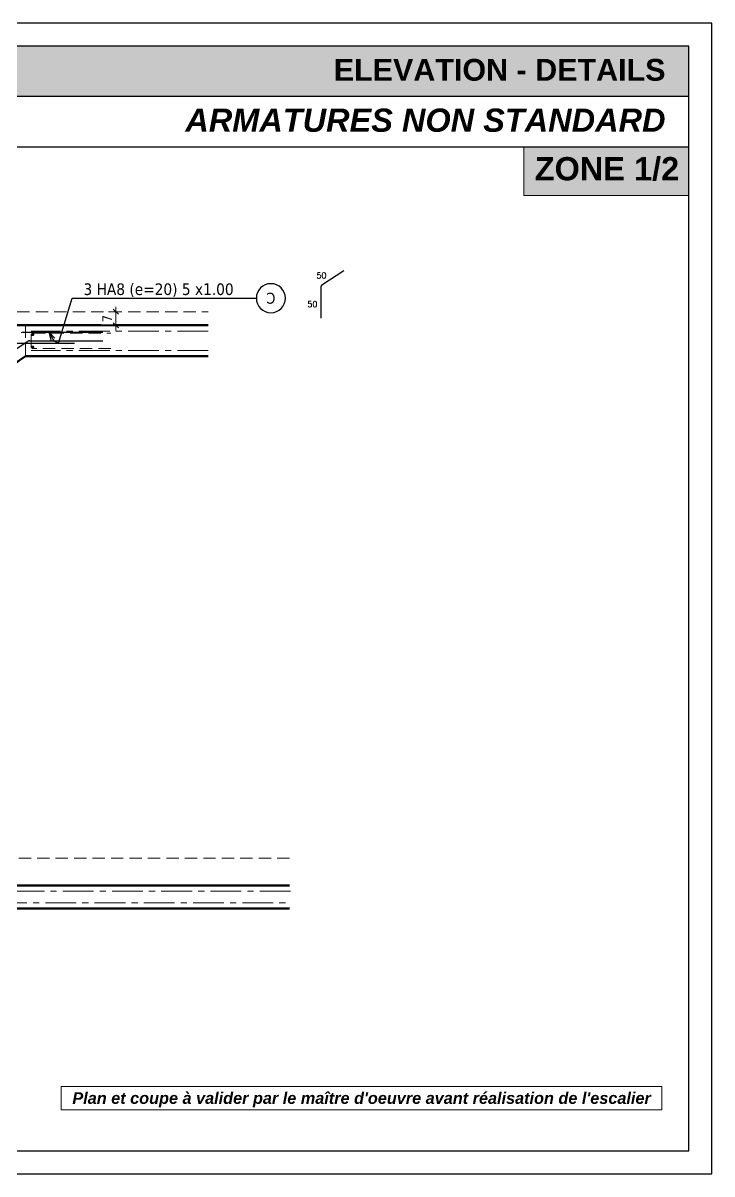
# Model space of a CAD drawing. Header units: millimetres. Extents: x 1206 to 5166, y 1455 to 2049.
# Drawn here: x 4811 to 5166, y 1455 to 2049 of the extents above; entities that cross this region are included whole.
import ezdxf
from ezdxf import colors
from ezdxf.entities.mleader import LeaderData, LeaderLine
from ezdxf.enums import TextEntityAlignment as Align
from ezdxf.math import Vec2, Vec3

# ---------------------------------------------------------------- set-up
doc = ezdxf.new("R2010")
doc.units = ezdxf.units.MM
doc.linetypes.add('AXES', pattern=[50.8, 31.75, -6.35, 6.35, -6.35])
doc.linetypes.add('CACHE', pattern=[9.525, 6.35, -3.175])
for name, color, linetype in [('ABAK_A-ANNOT', 7, 'Continuous'), ('ABAK_A-ANNOT FERRAILLAGES', 7, 'Continuous'), ('ABAK_BA-FERRAILLAGES', 1, 'Continuous')]:
    doc.layers.add(name, color=color, linetype=linetype)
for name, color, linetype, lineweight in [('ABAK_A-CARTOUCHE', 7, 'Continuous', 20), ('ABAK_A-COTA', 7, 'Continuous', 18), ('ABAK_A-HACHURES', 253, 'Continuous', 15), ('ABAK_BC-COFFRAGE-CA', 7, 'CACHE', 15), ('ABAK_BC-COFFRAGE-CO', 7, 'Continuous', 50), ('ABAK_BC-STR METAL', 20, 'Continuous', 20), ('ABAK_Hachures', 252, 'Continuous', 15)]:
    doc.layers.add(name, color=color, linetype=linetype, lineweight=lineweight)
doc.styles.add('A-TEXTE-COTA', font='ROMANS.SHX', dxfattribs={"width": 0.8})
doc.styles.add('ABAK_ANNO_BA', font='tahoma.ttf', dxfattribs={"height": 0.3})
doc.styles.add('ABAK_BA', font='tahoma.ttf')
doc.styles.get("Standard").update_dxf_attribs({"font": 'arial.ttf'})
doc.dimstyles.new('ABAK_BA', dxfattribs={"dimtxt": 0.25, "dimasz": 0.13, "dimexe": 0.15, "dimexo": 0.2, "dimgap": 0.1, "dimtad": 1, "dimdec": 1, "dimdsep": 46, "dimtxsty": 'ABAK_BA', "dimblk": 'OBLIQUE', "dimcen": 4, "dimclrd": 256, "dimclrt": 256, "dimazin": 2, "dimtfac": 1, "dimtdec": 1, "dimtix": 1, "dimtmove": 2, "dimatfit": 3, "dimldrblk": 'OBLIQUE', "dimfxl": 0.5, "dimfxlon": 1, "dimlwd": -1, "dimlwe": -1, "dimarcsym": 0})

# ---------------------------------------------------------------- blocks, each defined once
blk = doc.blocks.new('*U84')
at = {"layer": 'ABAK_A-ANNOT', "true_color": 0xffcc00, "transparency": 33554687}
h = blk.add_hatch(color=40, dxfattribs=at)
h.dxf.hatch_style = 1
h.paths.add_polyline_path([(76, -12), (76, -38), (828, -38), (828, -12)])
at = {"layer": 'ABAK_A-HACHURES', "true_color": 0xa9d08e, "transparency": 33554687}
h = blk.add_hatch(color=63, dxfattribs=at)
h.dxf.hatch_style = 1
h.paths.add_polyline_path([(828, -89), (828, -64), (743.02, -64), (743.02, -89)])
for p, q in [((828, -64), (728, -64)), ((743.02, -64), (743.02, -89)), ((743.02, -89), (828, -89))]:
    blk.add_line(p, q)
at = {"layer": 'ABAK_A-ANNOT'}
for p, q in [((828, -12), (12, -12)), ((828, -581.97), (828, -12)), ((828, -38), (76, -38)), ((828, -64), (76, -64)), ((12, -581.97), (828, -581.97))]:
    blk.add_line(p, q, dxfattribs=at)
blk.add_lwpolyline([(840, 0), (0, 0), (0, -593.97), (840, -593.97)], close=True, dxfattribs=at)
at = {"layer": 'ABAK_A-CARTOUCHE', "insert": (785.83, -75.36), "char_height": 12, "width": 83.7193, "attachment_point": 5, "style": 'ABAK_ANNO_BA'}
blk.add_mtext('{\\fArial|b1|i0|c0|p34;ZONE 1/2}', dxfattribs=at)
blk = doc.blocks.new('_Open30')
at = {"color": 0, "linetype": 'ByBlock', "lineweight": -2}
for p, q in [((-1, 0.27), (0, 0)), ((0, 0), (-1, -0.27)), ((0, 0), (-1, 0))]:
    blk.add_line(p, q, dxfattribs=at)
blk = doc.blocks.new('_TagCircle')
at = {"color": 0, "linetype": 'ByBlock', "lineweight": -2, "transparency": 16777216}
blk.add_circle((0, 0), 0.125, dxfattribs=at)
at = {"layer": 'ABAK_A-COTA', "color": 0, "transparency": 16777216, "style": 'ABAK_ANNO_BA'}
blk.add_attdef('NUMEROETIQUETTE', text='', height=0.09375, dxfattribs=at).set_placement((0, -0.046875), align=Align.CENTER)
blk = doc.blocks.new('_None')
blk = doc.blocks.new('_Oblique')
at = {"color": 0, "linetype": 'ByBlock', "lineweight": -2}
blk.add_line((-0.5, -0.5), (0.5, 0.5), dxfattribs=at)
blk = doc.blocks.new('*D157')
at = {"layer": 'ABAK_BC-STR METAL', "transparency": 16777216}
for p, q in [((4858.76, 1900.13), (4858.76, 1902.73)), ((4858.76, 1893.13), (4858.76, 1900.13)), ((4858.76, 1893.13), (4858.76, 1890.53))]:
    blk.add_line(p, q, dxfattribs=at)
at = {"layer": 'ABAK_BC-STR METAL', "color": 0, "transparency": 16777216}
for p, q in [((4854.98, 1900.13), (4861.76, 1900.13)), ((4854.98, 1893.13), (4861.76, 1893.13))]:
    blk.add_line(p, q, dxfattribs=at)
at = {"layer": 'ABAK_BC-STR METAL', "transparency": 16777216, "xscale": 2.6, "yscale": 2.6, "zscale": 2.6}
for p, rotation in [((4858.76, 1900.13), 270), ((4858.76, 1893.13), 90)]:
    blk.add_blockref('_Oblique', p, dxfattribs=dict(at, rotation=rotation))
at = {"layer": 'ABAK_BC-STR METAL', "transparency": 16777216, "insert": (4854.26, 1896.63), "char_height": 5, "attachment_point": 5, "rotation": 90, "style": 'ABAK_BA', "bg_fill": 3, "box_fill_scale": 1.1, "bg_fill_color": 256, "bg_fill_true_color": 13158600, "bg_fill_transparency": 0}
blk.add_mtext('7', dxfattribs=at)
at = {"layer": 'DEFPOINTS', "color": 0, "transparency": 16777216}
for p in [(4850.98, 1900.13), (4858.76, 1900.13), (4850.98, 1893.13)]:
    blk.add_point(p, dxfattribs=at)

msp = doc.modelspace()

# ---------------------------------------------------------------- hatches: boundary and pattern name
at = {"layer": 'ABAK_BC-COFFRAGE-CA'}
h = msp.add_hatch(color=256, dxfattribs=at)
h.dxf.hatch_style = 1
h.paths.add_polyline_path([(4816.42, 1888.41, 1), (4815.22, 1888.41, 1)])
h = msp.add_hatch(color=256, dxfattribs=at)
h.dxf.hatch_style = 1
h.paths.add_polyline_path([(4816.42, 1881.84, 1), (4815.22, 1881.84, 1)])
at = {"layer": 'ABAK_Hachures'}
h = msp.add_hatch(dxfattribs=at)
h.set_pattern_fill('ANSI31', color=256, angle=90)
h.set_pattern_definition([(135, (-24771.0232, 5206.304), (-2.24506403, -2.24506403), [])])
h.paths.add_polyline_path([(4577.42, 1699.13), (4557.42, 1699.13), (4557.42, 1604.13), (4577.42, 1604.13)])
h.paths.add_polyline_path([(5072.17, 1961.23), (5152.7, 1961.23), (5152.7, 1985.96), (5072.17, 1985.96)], flags=9)
h.paths.add_polyline_path([(4698.82, 1985.66), (4793.33, 1985.66), (4793.33, 2010.39), (4698.82, 2010.39)], flags=9)
h.paths.add_polyline_path([(4410.36, 1987.14), (4580.14, 1987.14), (4580.14, 2010.33), (4410.36, 2010.33)], flags=9)
h.paths.add_polyline_path([(4410.9, 2012.44), (4501.72, 2012.44), (4501.72, 2037.17), (4410.9, 2037.17)], flags=9)
h.paths.add_polyline_path([(4829.12, 1504.62), (4829.12, 1482.26), (5141.93, 1482.26), (5141.93, 1504.62)], flags=9)
h.paths.add_polyline_path([(4771.32, 1881.87), (4783.33, 1881.87), (4787.98, 1894.65), (4775.97, 1894.65)], flags=9)
h.paths.add_polyline_path([(4745.6, 1864.37), (4757.61, 1864.37), (4762.26, 1877.15), (4750.25, 1877.15)], flags=9)
h.paths.add_polyline_path([(4716.76, 1846.77), (4728.77, 1846.77), (4733.43, 1859.55), (4721.42, 1859.55)], flags=9)
h.paths.add_polyline_path([(4685.52, 1829.27), (4697.53, 1829.27), (4702.18, 1842.05), (4690.17, 1842.05)], flags=9)
h.paths.add_polyline_path([(4652.33, 1811.87), (4664.34, 1811.87), (4668.99, 1824.65), (4656.98, 1824.65)], flags=9)
h.paths.add_polyline_path([(4716.12, 1938.61), (4780.58, 1938.61), (4780.58, 1973.21), (4716.12, 1973.21)], flags=9)
h.paths.add_polyline_path([(4615.63, 1794.27), (4627.64, 1794.27), (4632.29, 1807.05), (4620.28, 1807.05)], flags=9)
h.paths.add_polyline_path([(4969.11, 2013.15), (5145.87, 2013.15), (5145.87, 2036.33), (4969.11, 2036.33)], flags=9)
h.paths.add_polyline_path([(4891.34, 1986.36), (5145.29, 1986.36), (5145.29, 2011.09), (4891.34, 2011.09)], flags=9)
h.paths.add_polyline_path([(4557.42, 1947.46), (4577.42, 1947.46), (4577.42, 1799.13), (4557.42, 1799.13)])

# ---------------------------------------------------------------- linework, layer by layer
at = {"layer": 'ABAK_A-ANNOT'}
for p, q in [((4965.08, 1913.95), (4976.31, 1921.37)), ((4964.63, 1896.75), (4964.63, 1913.11))]:
    msp.add_line(p, q, dxfattribs=at)
msp.add_arc((4965.63, 1913.11), 1, 123.43987, 180, dxfattribs=at)
at = {"layer": 'ABAK_BA-FERRAILLAGES'}
for p, q in [((4810.97, 1889.52), (4852.1, 1889.52)), ((4813.32, 1884.79), (4769.2, 1855.61)), ((4799.72, 1883.85), (4837.4, 1883.85)), ((4814.42, 1885.13), (4852.1, 1885.13))]:
    msp.add_line(p, q, dxfattribs=at)
for centre in [(4810.97, 1887.52), (4814.42, 1883.13)]:
    msp.add_arc(centre, 2, 90, 123.48578, dxfattribs=at)
at = {"layer": 'ABAK_BC-COFFRAGE-CA'}
for p, q in [((4788.89, 1900.13), (4906.38, 1900.13)), ((4812.1, 1877.13), (4812.1, 1893.13)), ((4948.35, 1618.13), (4577.42, 1618.13))]:
    msp.add_line(p, q, dxfattribs=at)
at = {"layer": 'ABAK_BC-COFFRAGE-CA', "linetype": 'AXES', "ltscale": 0.5}
for p, q in [((4906.38, 1890.13), (4815.1, 1890.13)), ((4906.38, 1880.13), (4815.1, 1880.13)), ((4948.88, 1601.13), (4507.25, 1601.13)), ((4568.42, 1595.13), (4948.82, 1595.13))]:
    msp.add_line(p, q, dxfattribs=at)
at = {"layer": 'ABAK_BC-COFFRAGE-CA'}
msp.add_lwpolyline([(4856.1, 1881.13), (4816.1, 1881.13, -0.414214), (4815.1, 1882.13), (4815.1, 1888.13, -0.414214), (4816.1, 1889.13), (4856.1, 1889.13)], format="xyb", dxfattribs=at)
for centre in [(4815.82, 1888.41), (4815.82, 1881.84)]:
    msp.add_circle(centre, 0.6, dxfattribs=at)
at = {"layer": 'ABAK_BC-COFFRAGE-CO'}
for p, q in [((4790.89, 1893.13), (4906.38, 1893.13)), ((4812.1, 1877.13), (4906.38, 1877.13)), ((4948.35, 1604.13), (4577.42, 1604.13)), ((4948.35, 1592.13), (4577.42, 1592.13))]:
    msp.add_line(p, q, dxfattribs=at)
msp.add_open_spline([(4577.42, 1761.44), (4600.94, 1763.63), (4620.16, 1769.59), (4641.52, 1779.52), (4641.52, 1779.52), (4641.52, 1779.52), (4641.52, 1779.52), (4652.99, 1784.86), (4664.58, 1790.24), (4678.54, 1797.17), (4680.95, 1798.38), (4685.75, 1800.83), (4688.13, 1802.06), (4695.27, 1805.79), (4699.99, 1808.3), (4707.59, 1812.41), (4710.48, 1813.98), (4716.25, 1817.13), (4719.14, 1818.72), (4727.78, 1823.51), (4733.54, 1826.74), (4742.94, 1832.11), (4746.6, 1834.23), (4753.93, 1838.53), (4757.59, 1840.72), (4764.6, 1845), (4767.96, 1847.09), (4772.96, 1850.3), (4774.61, 1851.37), (4777.9, 1853.53), (4779.53, 1854.62), (4784.39, 1857.89), (4787.6, 1860.08), (4793.69, 1864.3), (4796.59, 1866.31), (4799.46, 1868.32), (4799.46, 1868.32), (4799.46, 1868.32), (4799.47, 1868.32), (4803.68, 1871.25), (4807.89, 1874.19), (4812.1, 1877.13)], degree=3, knots=[-70.680561, -70.680561, -70.680561, -70.680561, -0.000529, -0.000529, -0.000529, 0, 0, 0, 37.931432, 37.931432, 45.852411, 45.852411, 53.773391, 53.773391, 69.615351, 69.615351, 79.410909, 79.410909, 89.206466, 89.206466, 108.797582, 108.797582, 121.322445, 121.322445, 133.847307, 133.847307, 145.387767, 145.387767, 151.11708, 151.11708, 156.846393, 156.846393, 168.305019, 168.305019, 178.827875, 178.827875, 178.827875, 178.828924, 178.828924, 178.828924, 194.223927, 194.223927, 194.223927, 194.223927], dxfattribs=at)

# ---------------------------------------------------------------- block references
at = {"layer": 'ABAK_Hachures'}
msp.add_blockref('*U84', (4326.27, 2049.14), dxfattribs=at)

# ---------------------------------------------------------------- texts
at = {"layer": 'ABAK_A-ANNOT', "style": 'A-TEXTE-COTA'}
for p in [(4962.26, 1917.37), (4957.56, 1902.56)]:
    msp.add_text('50', height=3, dxfattribs=at).set_placement(p)
at = {"layer": 'ABAK_A-CARTOUCHE', "insert": (4991.09, 2024.91), "char_height": 11.25, "width": 302.4189, "attachment_point": 5, "style": 'ABAK_ANNO_BA'}
msp.add_mtext('\\pxqr;{\\fArial|b1|i0|c0|p34;ELEVATION - DETAILS}', dxfattribs=at)
at = {"layer": 'ABAK_A-CARTOUCHE', "color": 1, "insert": (4991.09, 1998.91), "char_height": 12, "width": 302.4189, "attachment_point": 5, "style": 'ABAK_ANNO_BA'}
msp.add_mtext('\\pxqr;{\\fArial|b1|i1|c0|p34;ARMATURES NON STANDARD}', dxfattribs=at)
at = {"layer": 'ABAK_A-CARTOUCHE', "color": 1, "insert": (4985.53, 1493.44), "char_height": 6, "width": 303.8155, "attachment_point": 5, "style": 'ABAK_ANNO_BA', "bg_fill": 16, "box_fill_scale": 1.5, "bg_fill_color": 256, "bg_fill_transparency": 0}
msp.add_mtext("\\pxqc;{\\fArial|b1|i1|c0|p34;Plan et coupe à valider par le maître d'oeuvre avant réalisation de l'escalier}", dxfattribs=at)

# ---------------------------------------------------------------- leaders
at = {"layer": 'ABAK_A-ANNOT FERRAILLAGES'}
ml = msp.add_multileader_mtext('Standard', dxfattribs=at)
ml.set_content('3 HA8 (e=20) 5 x1.00', color=7, style='ABAK_BA')
ml.set_leader_properties(color=256, linetype='ByLayer', lineweight=-1)
ml.set_arrow_properties(name='OPEN30')
ml.build(insert=Vec2(0, 0))
ml.multileader.update_dxf_attribs({"text_left_attachment_type": 6, "text_right_attachment_type": 6, "dogleg_length": 0.2, "scale": 20})
ctx = ml.context
ctx.base_point, ctx.scale, ctx.char_height, ctx.landing_gap_size, ctx.plane_origin = Vec3(4840.28, 1907.12), 20, 6, 1.8, Vec3(4824.16, 1862.9)
ctx.left_attachment, ctx.right_attachment = 6, 6
notes = []
notes.append((ctx, [(0, (1, 1, 0), (4836.28, 1907.12), (1, 0), 4, [(2, [(4824.34, 1889.52), (4826.81, 1885.13), (4829.21, 1883.85)], 0, [])])]))
ctx.mtext.insert, ctx.mtext.flow_direction = Vec3(4842.08, 1914.78), 5
ml = msp.add_multileader_block('Standard', dxfattribs=at)
ml.set_content('_TagCircle', color=256, scale=-60)
ml.set_attribute('NUMEROETIQUETTE', 'C', width=0)
ml.set_leader_properties(color=256, linetype='ByLayer', lineweight=-1)
ml.set_arrow_properties(name='NONE')
ml.build(insert=Vec2(0, 0))
ml.multileader.update_dxf_attribs({"text_left_attachment_type": 6, "text_right_attachment_type": 6, "dogleg_length": 0.2, "scale": 20})
ctx = ml.context
ctx.base_point, ctx.scale, ctx.char_height, ctx.landing_gap_size, ctx.plane_origin = Vec3(4931.25, 1907.11), 20, 6, 1.8, Vec3(4858.62, 1900.35)
ctx.left_attachment, ctx.right_attachment, ctx.text_align_type = 6, 6, 2
notes.append((ctx, [(0, (1, 1, 0), (4927.25, 1907.11), (1, 0), 4, [(0, [(4858.62, 1907.12)], 0, [])])]))
ctx.block.insert, ctx.block.scale = Vec3(4938.75, 1907.11), Vec3(-60, 60, 60)
for ctx, leaders in notes:
    for number, flags, end, landing, length, lines in leaders:
        leader = LeaderData()
        leader.index, (leader.has_last_leader_line, leader.has_dogleg_vector, leader.attachment_direction) = number, flags
        leader.last_leader_point, leader.dogleg_vector, leader.dogleg_length = Vec3(end), Vec3(landing), length
        for number, points, colour, breaks in lines:
            line = LeaderLine()
            line.index, line.vertices, line.color, line.breaks = number, Vec3.list(points), colors.encode_raw_color(colour), breaks
            leader.lines.append(line)
        ctx.leaders.append(leader)

# ---------------------------------------------------------------- next in the draw order: dimensions: what is measured, and where the dimension line sits
at = {"layer": 'ABAK_BC-STR METAL'}
dim = msp.add_linear_dim(base=(4858.76, 1900.13), p1=(4850.98, 1893.13), p2=(4850.98, 1900.13), angle=90, dimstyle='ABAK_BA', override={"dimtfill": 1}, dxfattribs=at)
dim.commit()
dim.dimension.update_dxf_attribs({"geometry": '*D157', "text_midpoint": (4854.26, 1896.63)})

doc.saveas('drawing.dxf')
